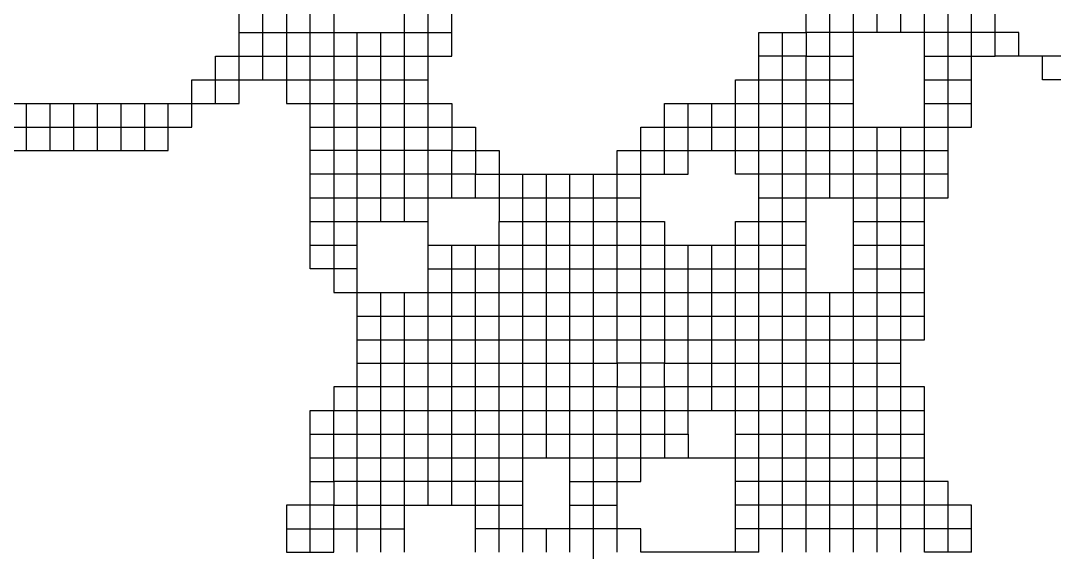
# Model space of a CAD drawing. Header units: millimetres. Extents: x 0 to 420, y 0 to 297.
# Drawn here: x 356.994 to 360.783, y 73.61 to 75.559 of the extents above; entities that cross this region are included whole.
import ezdxf
from ezdxf.enums import TextEntityAlignment as Align

# ---------------------------------------------------------------- set-up
doc = ezdxf.new("R2010")
doc.units = ezdxf.units.MM
doc.layers.add('TEXT', color=255, linetype='Continuous')
doc.styles.add('ECL', font='SIMFANG_2312.TTF', dxfattribs={"width": 0.7, "height": 3})

# ---------------------------------------------------------------- blocks, each defined once
blk = doc.blocks.new('*U68')
at = {"color": 251, "linetype": 'Continuous'}
for points in [[(-24.915, 3.2365), (-24.7665, 3.2365), (-24.7665, 3.385), (-24.7665, 3.5335), (-24.7665, 3.682), (-24.7665, 3.8305)], [(-24.4695, 3.8305), (-24.4695, 3.682), (-24.4695, 3.5335), (-24.4695, 3.385), (-24.4695, 3.2365), (-24.321, 3.2365), (-24.1725, 3.2365), (-24.024, 3.2365), (-23.8755, 3.2365), (-23.727, 3.2365), (-23.5785, 3.2365), (-23.43, 3.2365), (-23.43, 3.088), (-23.2815, 3.088), (-23.2815, 2.9395), (-23.133, 2.9395), (-23.133, 2.791), (-22.3905, 2.791), (-22.3905, 2.9395), (-22.242, 2.9395), (-22.242, 3.088), (-22.0935, 3.088), (-22.0935, 3.2365), (-21.648, 3.2365), (-21.648, 3.385), (-21.4995, 3.385), (-21.4995, 3.5335), (-21.4995, 3.682), (-21.2025, 3.682), (-21.2025, 3.8305)], [(-23.5785, 0.712), (-23.5785, 0.8605), (-23.5785, 1.009), (-23.5785, 1.1575), (-23.5785, 1.306), (-23.5785, 1.4545), (-23.5785, 1.603), (-23.5785, 1.7515), (-23.5785, 1.9), (-23.5785, 2.0485), (-23.5785, 2.197), (-23.5785, 2.3455), (-23.5785, 2.494), (-23.5785, 2.6425), (-23.5785, 2.791), (-23.5785, 2.9395), (-23.5785, 3.088), (-23.5785, 3.2365), (-23.5785, 3.385), (-23.5785, 3.5335), (-23.5785, 3.682), (-23.5785, 3.8305)], [(-24.024, 1.7515), (-23.8755, 1.7515), (-23.727, 1.7515), (-23.5785, 1.7515), (-23.43, 1.7515), (-23.2815, 1.7515), (-23.133, 1.7515), (-22.9845, 1.7515), (-22.836, 1.7515), (-22.6875, 1.7515), (-22.539, 1.7515), (-22.3905, 1.7515), (-22.3905, 1.9), (-22.242, 1.9), (-22.0935, 1.9), (-22.0935, 1.7515), (-21.945, 1.7515), (-21.7965, 1.7515), (-21.648, 1.7515), (-21.4995, 1.7515), (-21.351, 1.7515), (-21.2025, 1.7515), (-21.054, 1.7515), (-20.9055, 1.7515), (-20.757, 1.7515), (-20.6085, 1.7515), (-20.46, 1.7515), (-20.46, 1.9), (-20.46, 2.0485), (-20.46, 2.197), (-20.46, 2.3455), (-20.46, 2.494), (-20.46, 2.6425), (-20.46, 2.791), (-20.46, 2.9395), (-20.46, 3.088), (-20.46, 3.2365), (-20.46, 3.385), (-20.46, 3.5335), (-20.46, 3.682), (-20.46, 3.8305)], [(-24.1725, 3.8305), (-24.1725, 3.682), (-24.1725, 3.5335), (-24.1725, 3.385), (-24.1725, 3.2365), (-24.1725, 3.088), (-24.1725, 2.9395), (-24.1725, 2.791), (-24.1725, 2.6425), (-24.1725, 2.494), (-24.1725, 2.3455), (-24.1725, 2.197), (-24.1725, 2.0485), (-24.024, 2.0485), (-23.5785, 2.0485), (-23.43, 2.0485), (-23.2815, 2.0485), (-23.133, 2.0485), (-22.9845, 2.0485), (-22.836, 2.0485), (-22.6875, 2.0485), (-22.539, 2.0485), (-22.3905, 2.0485), (-22.3905, 2.197), (-22.242, 2.197), (-22.0935, 2.197), (-22.0935, 2.0485), (-21.945, 2.0485), (-21.7965, 2.0485), (-21.648, 2.0485), (-21.648, 2.197), (-21.4995, 2.197), (-21.351, 2.197), (-21.2025, 2.197)], [(-23.5785, 2.197), (-23.43, 2.197), (-23.2815, 2.197), (-23.133, 2.197), (-22.9845, 2.197), (-22.836, 2.197), (-22.6875, 2.197), (-22.539, 2.197), (-22.3905, 2.197), (-22.3905, 2.3455), (-22.242, 2.3455), (-22.0935, 2.3455), (-22.0935, 2.197), (-21.945, 2.197), (-21.7965, 2.197), (-21.648, 2.197), (-21.648, 2.3455), (-21.4995, 2.3455), (-21.351, 2.3455), (-21.2025, 2.3455)], [(-21.945, 1.1575), (-21.945, 1.306), (-21.945, 1.4545), (-21.945, 1.603), (-21.945, 1.7515), (-21.945, 1.9), (-21.945, 2.0485), (-21.945, 2.197), (-21.945, 2.3455)], [(-21.4995, 2.0485), (-21.351, 2.0485), (-21.2025, 2.0485), (-20.9055, 2.0485), (-20.757, 2.0485), (-20.6085, 2.0485), (-20.46, 2.0485)], [(-24.321, 1.1575), (-24.1725, 1.1575), (-24.1725, 1.306), (-24.024, 1.306), (-23.8755, 1.306), (-23.727, 1.306), (-23.5785, 1.306), (-23.43, 1.306), (-23.2815, 1.306), (-23.133, 1.306), (-22.9845, 1.306), (-22.836, 1.306), (-22.6875, 1.306), (-22.539, 1.306), (-22.3905, 1.306), (-22.3905, 1.4545), (-22.242, 1.4545), (-22.0935, 1.4545), (-22.0935, 1.306), (-21.945, 1.306), (-21.7965, 1.306), (-21.648, 1.306), (-21.4995, 1.306), (-21.351, 1.306), (-21.2025, 1.306), (-21.054, 1.306), (-20.9055, 1.306), (-20.757, 1.306), (-20.6085, 1.306), (-20.46, 1.306)], [(-20.163, 0.415), (-20.3115, 0.415), (-20.46, 0.415), (-20.46, 0.5635), (-20.6085, 0.5635), (-20.757, 0.5635), (-20.9055, 0.5635), (-21.054, 0.5635), (-21.2025, 0.5635), (-21.351, 0.5635), (-21.4995, 0.5635), (-21.648, 0.5635)]]:
    blk.add_lwpolyline(points, dxfattribs=at)
at = {"color": 157, "linetype": 'Continuous'}
for points in [[(-24.618, 3.385), (-24.618, 3.5335), (-24.618, 3.682), (-24.618, 3.8305)], [(-24.7665, 3.682), (-24.618, 3.682), (-24.4695, 3.682), (-24.321, 3.682), (-24.1725, 3.682)], [(-24.024, 1.9), (-23.8755, 1.9), (-23.727, 1.9), (-23.5785, 1.9), (-23.43, 1.9), (-23.2815, 1.9), (-23.133, 1.9), (-22.9845, 1.9), (-22.836, 1.9), (-22.6875, 1.9), (-22.539, 1.9), (-22.3905, 1.9), (-22.3905, 2.0485), (-22.242, 2.0485), (-22.0935, 2.0485), (-22.0935, 1.9), (-21.945, 1.9), (-21.7965, 1.9), (-21.648, 1.9), (-21.4995, 1.9), (-21.351, 1.9), (-21.2025, 1.9), (-21.054, 1.9), (-20.9055, 1.9), (-20.757, 1.9), (-20.6085, 1.9), (-20.46, 1.9)]]:
    blk.add_lwpolyline(points, dxfattribs=at)
at = {"color": 47, "linetype": 'Continuous'}
for points in [[(-20.9055, 0.415), (-20.9055, 0.5635), (-20.9055, 0.712), (-20.9055, 0.8605), (-20.9055, 1.009), (-20.9055, 1.1575), (-20.9055, 1.306), (-20.9055, 1.4545), (-20.9055, 1.603), (-20.9055, 1.7515), (-20.9055, 1.9), (-20.9055, 2.0485), (-20.9055, 2.197), (-20.9055, 2.3455), (-20.9055, 2.494), (-20.9055, 2.6425), (-20.9055, 2.791), (-20.9055, 2.9395), (-20.9055, 3.088), (-20.9055, 3.2365), (-20.9055, 3.385), (-20.9055, 3.5335), (-20.9055, 3.682), (-20.9055, 3.8305)], [(-22.9845, 0.8605), (-23.133, 0.8605), (-23.2815, 0.8605), (-23.43, 0.8605), (-23.5785, 0.8605), (-23.727, 0.8605), (-23.8755, 0.8605), (-24.024, 0.8605), (-24.1725, 0.8605), (-24.1725, 0.712), (-24.321, 0.712), (-24.4695, 0.712), (-24.4695, 0.5635), (-24.4695, 0.415)]]:
    blk.add_lwpolyline(points, dxfattribs=at)
at = {"color": 155, "linetype": 'Continuous'}
for points in [[(-19.866, 3.5335), (-20.0145, 3.5335), (-20.0145, 3.682), (-20.0145, 3.8305)], [(-21.054, 2.6425), (-20.9055, 2.6425), (-20.757, 2.6425), (-20.6085, 2.6425), (-20.46, 2.6425), (-20.3115, 2.6425), (-20.3115, 2.791), (-20.3115, 2.9395), (-20.3115, 3.088), (-20.3115, 3.2365), (-20.3115, 3.385), (-20.3115, 3.5335), (-20.3115, 3.682), (-20.3115, 3.8305)], [(-26.2515, 3.2365), (-25.0635, 3.2365), (-24.915, 3.2365), (-24.915, 3.385), (-24.7665, 3.385), (-24.618, 3.385), (-24.4695, 3.385), (-24.321, 3.385), (-24.1725, 3.385), (-24.024, 3.385), (-23.8755, 3.385), (-23.727, 3.385), (-23.5785, 3.385)], [(-20.757, 3.682), (-20.757, 3.8305), (-20.757, 3.979), (-20.757, 4.1275), (-20.757, 4.276), (-20.757, 4.4245), (-20.757, 4.573), (-20.757, 4.7215), (-20.757, 4.87)], [(-24.321, 2.6425), (-24.1725, 2.6425), (-24.024, 2.6425), (-23.8755, 2.6425), (-23.727, 2.6425), (-23.5785, 2.6425), (-23.43, 2.6425), (-23.2815, 2.6425), (-23.133, 2.6425), (-23.133, 2.494), (-22.9845, 2.494), (-22.836, 2.494), (-22.6875, 2.494), (-22.539, 2.494), (-22.3905, 2.494), (-22.3905, 2.6425), (-22.242, 2.6425), (-22.242, 2.791), (-22.0935, 2.791), (-21.945, 2.791), (-21.945, 2.9395), (-21.7965, 2.9395), (-21.648, 2.9395), (-21.648, 3.088), (-21.4995, 3.088), (-21.4995, 3.2365), (-21.351, 3.2365), (-21.2025, 3.2365), (-21.2025, 3.385), (-21.054, 3.385), (-20.9055, 3.385)], [(-25.3605, 2.9395), (-25.3605, 3.088), (-25.3605, 3.2365)], [(-21.7965, 2.9395), (-21.7965, 3.088), (-21.7965, 3.2365)], [(-20.3115, 2.791), (-20.46, 2.791), (-20.6085, 2.791), (-20.757, 2.791), (-20.9055, 2.791), (-21.054, 2.791), (-21.2025, 2.791), (-21.2025, 2.9395), (-21.054, 2.9395), (-20.9055, 2.9395), (-20.757, 2.9395), (-20.6085, 2.9395), (-20.46, 2.9395), (-20.3115, 2.9395)]]:
    blk.add_lwpolyline(points, dxfattribs=at)
at = {"color": 252, "linetype": 'Continuous'}
for points in [[(-21.4995, 2.6425), (-21.351, 2.6425), (-21.2025, 2.6425), (-21.2025, 2.791), (-21.351, 2.791), (-21.4995, 2.791), (-21.648, 2.791), (-21.648, 2.9395), (-21.4995, 2.9395), (-21.351, 2.9395), (-21.2025, 2.9395), (-21.2025, 3.088), (-21.054, 3.088), (-20.9055, 3.088), (-20.46, 3.088), (-20.3115, 3.088), (-20.163, 3.088), (-20.163, 3.2365), (-20.163, 3.385), (-20.163, 3.5335), (-20.163, 3.682), (-20.163, 3.8305)], [(-23.727, 2.494), (-23.727, 2.6425), (-23.727, 2.791), (-23.727, 2.9395), (-23.727, 3.088), (-23.727, 3.2365), (-23.727, 3.385), (-23.727, 3.5335), (-23.5785, 3.5335), (-23.43, 3.5335), (-23.43, 3.682), (-23.43, 3.8305), (-23.43, 3.979), (-23.43, 4.1275), (-23.43, 4.276), (-23.43, 4.4245), (-23.43, 4.573), (-23.43, 4.7215), (-23.43, 4.87), (-23.43, 5.0185)], [(-21.2025, 1.7515), (-21.2025, 1.9), (-21.2025, 2.0485), (-21.2025, 2.197), (-21.2025, 2.3455), (-21.2025, 2.494), (-21.2025, 2.6425), (-21.054, 2.6425), (-21.054, 2.791), (-21.054, 2.9395), (-21.054, 3.088), (-21.054, 3.2365), (-21.054, 3.385), (-21.054, 3.5335), (-21.054, 3.682), (-21.054, 3.8305)], [(-23.8755, 2.494), (-23.8755, 2.6425), (-23.8755, 2.791), (-23.8755, 2.9395), (-23.8755, 3.088), (-23.8755, 3.2365), (-23.8755, 3.385), (-23.8755, 3.5335), (-23.8755, 3.682)], [(-22.836, 1.009), (-22.836, 1.1575), (-22.836, 1.306), (-22.836, 1.4545), (-22.836, 1.603), (-22.836, 1.7515), (-22.836, 1.9), (-22.836, 2.0485), (-22.836, 2.197), (-22.836, 2.3455), (-22.836, 2.494), (-22.836, 2.6425), (-22.836, 2.791)], [(-22.539, -0.476), (-22.539, -0.3275), (-22.539, -0.179), (-22.539, -0.0305), (-22.539, 0.118), (-22.539, 0.2665), (-22.539, 0.415), (-22.539, 0.5635), (-22.539, 0.712), (-22.539, 0.8605), (-22.539, 1.009), (-22.539, 1.1575), (-22.539, 1.306), (-22.539, 1.4545), (-22.539, 1.603), (-22.539, 1.7515), (-22.539, 1.9), (-22.539, 2.0485), (-22.539, 2.197), (-22.539, 2.3455), (-22.539, 2.494), (-22.539, 2.6425), (-22.539, 2.791)], [(-23.5785, 2.3455), (-23.133, 2.3455), (-22.9845, 2.3455), (-22.836, 2.3455), (-22.6875, 2.3455), (-22.539, 2.3455), (-22.3905, 2.3455), (-22.3905, 2.494), (-22.242, 2.494), (-22.0935, 2.494), (-22.0935, 2.3455), (-21.648, 2.3455), (-21.648, 2.494), (-21.4995, 2.494), (-21.351, 2.494), (-21.2025, 2.494)], [(-23.43, 2.0485), (-23.43, 2.197), (-23.43, 2.3455)], [(-24.321, 1.009), (-24.1725, 1.009), (-24.1725, 1.1575), (-24.024, 1.1575), (-23.8755, 1.1575), (-23.727, 1.1575), (-23.5785, 1.1575), (-23.43, 1.1575), (-23.2815, 1.1575), (-23.133, 1.1575), (-22.9845, 1.1575), (-22.836, 1.1575), (-22.6875, 1.1575), (-22.539, 1.1575), (-22.3905, 1.1575), (-22.3905, 1.306), (-22.242, 1.306), (-22.0935, 1.306), (-22.0935, 1.1575), (-21.945, 1.1575), (-21.945, 1.009)], [(-24.321, 0.8605), (-24.1725, 0.8605), (-24.1725, 1.009), (-24.024, 1.009), (-23.8755, 1.009), (-23.727, 1.009), (-23.5785, 1.009), (-23.43, 1.009), (-23.2815, 1.009), (-23.133, 1.009), (-22.9845, 1.009), (-22.836, 1.009), (-22.6875, 1.009), (-22.539, 1.009), (-22.3905, 1.009), (-22.3905, 1.1575), (-22.242, 1.1575), (-22.0935, 1.1575), (-22.0935, 1.009), (-21.945, 1.009), (-21.648, 1.009), (-21.4995, 1.009), (-21.351, 1.009), (-21.2025, 1.009), (-21.054, 1.009), (-20.9055, 1.009), (-20.757, 1.009), (-20.6085, 1.009), (-20.46, 1.009)], [(-24.4695, 0.415), (-24.321, 0.415), (-24.1725, 0.415), (-24.1725, 0.5635), (-24.024, 0.5635), (-23.8755, 0.5635), (-23.727, 0.5635)]]:
    blk.add_lwpolyline(points, dxfattribs=at)
at = {"color": 145, "linetype": 'Continuous'}
for points in [[(-26.2515, 2.9395), (-26.103, 2.9395), (-25.9545, 2.9395), (-25.806, 2.9395), (-25.6575, 2.9395), (-25.509, 2.9395), (-25.3605, 2.9395), (-25.212, 2.9395), (-25.212, 3.088), (-25.0635, 3.088), (-25.0635, 3.2365), (-25.0635, 3.385), (-24.915, 3.385), (-24.915, 3.5335), (-24.7665, 3.5335), (-24.618, 3.5335), (-24.4695, 3.5335), (-24.321, 3.5335), (-24.1725, 3.5335), (-24.024, 3.5335), (-23.8755, 3.5335), (-23.727, 3.5335), (-23.727, 3.682), (-23.5785, 3.682), (-23.43, 3.682)], [(-20.6085, 3.682), (-20.6085, 3.8305), (-20.6085, 3.979), (-20.6085, 4.1275), (-20.6085, 4.276), (-20.6085, 4.4245), (-20.6085, 4.573), (-20.6085, 4.7215), (-20.6085, 4.87)], [(-26.103, 2.9395), (-26.103, 3.088), (-26.103, 3.2365)], [(-25.509, 2.9395), (-25.509, 3.088), (-25.509, 3.2365)], [(-20.46, 3.2365), (-20.3115, 3.2365), (-20.163, 3.2365)], [(-24.321, 2.3455), (-24.1725, 2.3455), (-24.024, 2.3455)], [(-24.4695, 0.5635), (-24.321, 0.5635), (-24.1725, 0.5635), (-24.1725, 0.712), (-24.024, 0.712), (-23.8755, 0.712), (-23.727, 0.712), (-23.5785, 0.712), (-23.43, 0.712), (-23.2815, 0.712), (-23.133, 0.712), (-22.9845, 0.712)], [(-21.4995, 0.415), (-21.648, 0.415), (-22.242, 0.415), (-22.242, 0.5635), (-22.3905, 0.5635), (-22.539, 0.5635), (-22.6875, 0.5635), (-22.9845, 0.5635), (-23.133, 0.5635), (-23.2815, 0.5635)]]:
    blk.add_lwpolyline(points, dxfattribs=at)
at = {"color": 137, "linetype": 'Continuous'}
for points in [[(-26.5485, 5.0185), (-26.5485, 4.87), (-26.5485, 4.7215), (-26.5485, 4.573), (-26.5485, 4.4245), (-26.5485, 4.276), (-26.5485, 4.1275), (-26.5485, 3.979), (-26.5485, 3.8305), (-26.5485, 3.682), (-26.5485, 3.5335), (-26.5485, 3.385), (-26.5485, 3.2365), (-26.4, 3.2365), (-26.2515, 3.2365), (-26.2515, 3.088), (-26.103, 3.088), (-25.9545, 3.088), (-25.806, 3.088), (-25.6575, 3.088), (-25.509, 3.088), (-25.3605, 3.088), (-25.212, 3.088), (-25.212, 3.2365)], [(-24.321, 3.088), (-24.1725, 3.088), (-24.024, 3.088), (-23.8755, 3.088), (-23.727, 3.088), (-23.5785, 3.088), (-23.43, 3.088), (-23.43, 2.9395), (-23.2815, 2.9395), (-23.2815, 2.791), (-23.133, 2.791), (-23.133, 2.6425), (-22.9845, 2.6425), (-22.836, 2.6425), (-22.6875, 2.6425), (-22.539, 2.6425), (-22.3905, 2.6425), (-22.3905, 2.791), (-22.242, 2.791), (-22.242, 2.9395), (-22.0935, 2.9395), (-22.0935, 3.088), (-21.945, 3.088), (-21.7965, 3.088), (-21.648, 3.088), (-21.648, 3.2365), (-21.4995, 3.2365), (-21.4995, 3.385), (-21.351, 3.385), (-21.2025, 3.385), (-21.2025, 3.5335), (-21.054, 3.5335), (-20.9055, 3.5335)], [(-20.9055, 2.3455), (-20.757, 2.3455), (-20.6085, 2.3455), (-20.46, 2.3455)]]:
    blk.add_lwpolyline(points, dxfattribs=at)
at = {"color": 147, "linetype": 'Continuous'}
for points in [[(-24.321, 2.494), (-24.321, 2.6425), (-24.321, 2.791), (-24.321, 2.9395), (-24.321, 3.088), (-24.321, 3.2365), (-24.321, 3.385), (-24.321, 3.5335), (-24.321, 3.682), (-24.321, 3.8305), (-24.321, 3.979), (-24.321, 4.1275), (-24.4695, 4.1275), (-24.618, 4.1275), (-24.7665, 4.1275), (-24.915, 4.1275), (-24.915, 4.276), (-24.7665, 4.276), (-24.618, 4.276), (-24.4695, 4.276), (-24.321, 4.276), (-24.321, 4.4245), (-24.1725, 4.4245)], [(-23.2815, 2.6425), (-23.2815, 2.791), (-23.43, 2.791), (-23.43, 2.9395), (-23.5785, 2.9395), (-23.727, 2.9395), (-23.8755, 2.9395), (-24.024, 2.9395), (-24.1725, 2.9395), (-24.321, 2.9395)], [(-20.9055, 2.494), (-20.757, 2.494), (-20.6085, 2.494), (-20.46, 2.494)], [(-21.7965, 1.306), (-21.7965, 1.4545), (-21.7965, 1.603), (-21.7965, 1.7515), (-21.7965, 1.9), (-21.7965, 2.0485), (-21.7965, 2.197), (-21.7965, 2.3455)], [(-23.727, 0.712), (-23.727, 0.8605), (-23.727, 1.009), (-23.727, 1.1575), (-23.727, 1.306), (-23.727, 1.4545), (-23.727, 1.603), (-23.727, 1.7515), (-23.727, 1.9), (-23.727, 2.0485)], [(-23.43, 0.712), (-23.43, 0.8605), (-23.43, 1.009), (-23.43, 1.1575), (-23.43, 1.306), (-23.43, 1.4545), (-23.43, 1.603), (-23.43, 1.7515), (-23.43, 1.9), (-23.43, 2.0485)], [(-21.648, 1.1575), (-21.4995, 1.1575), (-21.351, 1.1575), (-21.2025, 1.1575), (-21.054, 1.1575), (-20.9055, 1.1575), (-20.757, 1.1575), (-20.6085, 1.1575), (-20.46, 1.1575)], [(-20.163, 0.5635), (-20.3115, 0.5635), (-20.46, 0.5635), (-20.46, 0.712), (-20.6085, 0.712), (-20.757, 0.712), (-20.9055, 0.712), (-21.054, 0.712), (-21.2025, 0.712), (-21.351, 0.712), (-21.4995, 0.712), (-21.648, 0.712)]]:
    blk.add_lwpolyline(points, dxfattribs=at)
at = {"color": 253, "linetype": 'Continuous'}
for points in [[(-24.1725, 3.682), (-23.727, 3.682), (-23.727, 3.8305), (-23.5785, 3.8305), (-23.43, 3.8305)], [(-22.6875, 0.712), (-22.539, 0.712), (-22.3905, 0.712)]]:
    blk.add_lwpolyline(points, dxfattribs=at)
at = {"color": 77, "linetype": 'Continuous'}
for points in [[(-24.024, 0.415), (-24.024, 0.5635), (-24.024, 0.712), (-24.024, 0.8605), (-24.024, 1.009), (-24.024, 1.1575), (-24.024, 1.306), (-24.024, 1.4545), (-24.024, 1.603), (-24.024, 1.7515), (-24.024, 1.9), (-24.024, 2.0485), (-24.024, 2.197), (-24.024, 2.3455), (-24.024, 2.494), (-24.024, 2.6425), (-24.024, 2.791), (-24.024, 2.9395), (-24.024, 3.088), (-24.024, 3.2365), (-24.024, 3.385), (-24.024, 3.5335), (-24.024, 3.682)], [(-22.3905, 0.415), (-22.3905, 0.5635), (-22.3905, 0.712), (-22.3905, 0.8605), (-22.242, 0.8605), (-22.242, 1.009), (-22.242, 1.1575), (-22.242, 1.306), (-22.242, 1.4545), (-22.242, 1.603), (-22.242, 1.7515), (-22.242, 1.9), (-22.242, 2.0485), (-22.242, 2.197), (-22.242, 2.3455), (-22.242, 2.494), (-22.242, 2.6425)], [(-23.8755, 0.415), (-23.8755, 0.5635), (-23.8755, 0.712), (-23.8755, 0.8605), (-23.8755, 1.009), (-23.8755, 1.1575), (-23.8755, 1.306), (-23.8755, 1.4545), (-23.8755, 1.603), (-23.8755, 1.7515), (-23.8755, 1.9), (-23.8755, 2.0485)]]:
    blk.add_lwpolyline(points, dxfattribs=at)
at = {"color": 153, "linetype": 'Continuous'}
for points in [[(-18.8265, 3.088), (-18.975, 3.088), (-18.975, 3.2365), (-18.975, 3.385), (-19.1235, 3.385), (-19.1235, 3.5335), (-19.866, 3.5335), (-19.866, 3.682), (-20.0145, 3.682), (-20.163, 3.682), (-20.3115, 3.682), (-20.46, 3.682), (-20.6085, 3.682), (-20.757, 3.682), (-20.9055, 3.682), (-21.054, 3.682), (-21.2025, 3.682), (-21.2025, 3.5335), (-21.351, 3.5335), (-21.4995, 3.5335)], [(-25.9545, 2.9395), (-25.9545, 3.088), (-25.9545, 3.2365)], [(-25.806, 2.9395), (-25.806, 3.088), (-25.806, 3.2365)], [(-25.6575, 2.9395), (-25.6575, 3.088), (-25.6575, 3.2365)]]:
    blk.add_lwpolyline(points, dxfattribs=at)
at = {"color": 87, "linetype": 'Continuous'}
for points in [[(-21.351, 0.415), (-21.351, 0.5635), (-21.351, 0.712), (-21.351, 0.8605), (-21.351, 1.009), (-21.351, 1.1575), (-21.351, 1.306), (-21.351, 1.4545), (-21.351, 1.603), (-21.351, 1.7515), (-21.351, 1.9), (-21.351, 2.0485), (-21.351, 2.197), (-21.351, 2.3455), (-21.351, 2.494), (-21.351, 2.6425), (-21.351, 2.791), (-21.351, 2.9395), (-21.351, 3.088), (-21.351, 3.2365), (-21.351, 3.385), (-21.351, 3.5335), (-21.351, 3.682)], [(-21.648, 0.415), (-21.648, 0.5635), (-21.648, 0.712), (-21.648, 0.8605), (-21.648, 1.009), (-21.648, 1.1575), (-21.648, 1.306), (-21.648, 1.4545), (-21.648, 1.603), (-21.648, 1.7515), (-21.648, 1.9), (-21.648, 2.0485), (-21.4995, 2.0485), (-21.4995, 2.197), (-21.4995, 2.3455), (-21.4995, 2.494), (-21.4995, 2.6425), (-21.4995, 2.791), (-21.4995, 2.9395), (-21.4995, 3.088), (-21.351, 3.088), (-21.2025, 3.088), (-21.2025, 3.2365), (-21.054, 3.2365), (-20.9055, 3.2365)]]:
    blk.add_lwpolyline(points, dxfattribs=at)
at = {"color": 165, "linetype": 'Continuous'}
for points in [[(-20.46, 3.5335), (-20.3115, 3.5335), (-20.163, 3.5335), (-20.0145, 3.5335)], [(-20.46, 3.385), (-20.3115, 3.385), (-20.163, 3.385)], [(-22.0935, 2.791), (-22.0935, 2.9395), (-21.945, 2.9395), (-21.945, 3.088), (-21.945, 3.2365)], [(-23.43, 2.6425), (-23.43, 2.791), (-23.5785, 2.791), (-23.727, 2.791), (-23.8755, 2.791), (-24.024, 2.791), (-24.1725, 2.791), (-24.321, 2.791)], [(-20.9055, 2.197), (-20.757, 2.197), (-20.6085, 2.197), (-20.46, 2.197)]]:
    blk.add_lwpolyline(points, dxfattribs=at)
at = {"color": 254, "linetype": 'Continuous'}
blk.add_lwpolyline([(-17.9355, 2.791), (-18.084, 2.791), (-18.2325, 2.791), (-18.381, 2.791), (-18.381, 2.9395), (-18.8265, 3.088), (-18.8265, 3.2365), (-18.975, 3.2365), (-19.1235, 3.2365), (-19.1235, 3.385), (-19.272, 3.385), (-19.4205, 3.385), (-19.569, 3.385), (-19.7175, 3.385), (-19.7175, 3.5335)], dxfattribs=at)
at = {"color": 97, "linetype": 'Continuous'}
for points in [[(-20.757, 0.415), (-20.757, 0.5635), (-20.757, 0.712), (-20.757, 0.8605), (-20.757, 1.009), (-20.757, 1.1575), (-20.757, 1.306), (-20.757, 1.4545), (-20.757, 1.603), (-20.757, 1.7515), (-20.757, 1.9), (-20.757, 2.0485), (-20.757, 2.197), (-20.757, 2.3455), (-20.757, 2.494), (-20.757, 2.6425), (-20.757, 2.791), (-20.757, 2.9395), (-20.757, 3.088)], [(-20.6085, 0.415), (-20.6085, 0.5635), (-20.6085, 0.712), (-20.6085, 0.8605), (-20.6085, 1.009), (-20.6085, 1.1575), (-20.6085, 1.306), (-20.6085, 1.4545), (-20.6085, 1.603), (-20.6085, 1.7515), (-20.6085, 1.9), (-20.6085, 2.0485), (-20.6085, 2.197), (-20.6085, 2.3455), (-20.6085, 2.494), (-20.6085, 2.6425), (-20.6085, 2.791), (-20.6085, 2.9395), (-20.6085, 3.088)], [(-22.9845, 0.415), (-22.9845, 0.5635), (-22.9845, 0.712), (-22.9845, 0.8605), (-22.9845, 1.009), (-22.9845, 1.1575), (-22.9845, 1.306), (-22.9845, 1.4545), (-22.9845, 1.603), (-22.9845, 1.7515), (-22.9845, 1.9), (-22.9845, 2.0485), (-22.9845, 2.197), (-22.9845, 2.3455), (-22.9845, 2.494), (-22.9845, 2.6425), (-22.9845, 2.791)], [(-23.2815, 0.415), (-23.2815, 0.5635), (-23.2815, 0.712), (-23.2815, 0.8605), (-23.2815, 1.009), (-23.2815, 1.1575), (-23.2815, 1.306), (-23.2815, 1.4545), (-23.2815, 1.603), (-23.2815, 1.7515), (-23.2815, 1.9), (-23.2815, 2.0485), (-23.2815, 2.197), (-23.2815, 2.3455)], [(-21.4995, 0.415), (-21.4995, 0.5635), (-21.4995, 0.712), (-21.4995, 0.8605), (-21.4995, 1.009), (-21.4995, 1.1575), (-21.4995, 1.306), (-21.4995, 1.4545), (-21.4995, 1.603), (-21.4995, 1.7515), (-21.4995, 1.9), (-21.4995, 2.0485)], [(-21.054, 0.415), (-21.054, 0.5635), (-21.054, 0.712), (-21.054, 0.8605), (-21.054, 1.009), (-21.054, 1.1575), (-21.054, 1.306), (-21.054, 1.4545), (-21.054, 1.603), (-21.054, 1.7515), (-21.054, 1.9), (-21.054, 2.0485)], [(-21.2025, 0.415), (-21.2025, 0.5635), (-21.2025, 0.712), (-21.2025, 0.8605), (-21.2025, 1.009), (-21.2025, 1.1575), (-21.2025, 1.306), (-21.2025, 1.4545), (-21.2025, 1.603), (-21.2025, 1.7515)], [(-20.3115, 0.415), (-20.3115, 0.5635), (-20.3115, 0.712), (-20.3115, 0.8605), (-20.46, 0.8605), (-20.46, 1.009), (-20.46, 1.1575), (-20.46, 1.306), (-20.46, 1.4545), (-20.6085, 1.4545), (-20.757, 1.4545), (-20.9055, 1.4545), (-21.054, 1.4545), (-21.2025, 1.4545), (-21.351, 1.4545), (-21.4995, 1.4545), (-21.648, 1.4545), (-21.7965, 1.4545), (-21.945, 1.4545), (-22.0935, 1.4545), (-22.0935, 1.603), (-22.242, 1.603), (-22.3905, 1.603), (-22.3905, 1.4545), (-22.539, 1.4545), (-22.6875, 1.4545), (-22.836, 1.4545), (-22.9845, 1.4545), (-23.133, 1.4545), (-23.2815, 1.4545), (-23.43, 1.4545), (-23.5785, 1.4545), (-23.727, 1.4545), (-23.8755, 1.4545), (-24.024, 1.4545), (-24.1725, 1.4545), (-24.1725, 1.306)], [(-24.321, 0.415), (-24.321, 0.5635), (-24.321, 0.712), (-24.321, 0.8605), (-24.321, 1.009), (-24.321, 1.1575), (-24.321, 1.306), (-24.1725, 1.306)]]:
    blk.add_lwpolyline(points, dxfattribs=at)
at = {"color": 57, "linetype": 'Continuous'}
blk.add_lwpolyline([(-22.6875, 0.415), (-22.6875, 0.5635), (-22.6875, 0.712), (-22.6875, 0.8605), (-22.6875, 1.009), (-22.6875, 1.1575), (-22.6875, 1.306), (-22.6875, 1.4545), (-22.6875, 1.603), (-22.6875, 1.7515), (-22.6875, 1.9), (-22.6875, 2.0485), (-22.6875, 2.197), (-22.6875, 2.3455), (-22.6875, 2.494), (-22.6875, 2.6425), (-22.6875, 2.791)], dxfattribs=at)
at = {"color": 8, "linetype": 'Continuous'}
for points in [[(-24.024, 2.197), (-24.1725, 2.197), (-24.321, 2.197), (-24.321, 2.3455), (-24.321, 2.494), (-24.1725, 2.494), (-24.024, 2.494), (-23.8755, 2.494), (-23.727, 2.494), (-23.5785, 2.494)], [(-22.6875, 0.8605), (-22.539, 0.8605), (-22.3905, 0.8605), (-22.3905, 1.009), (-22.242, 1.009), (-22.0935, 1.009)]]:
    blk.add_lwpolyline(points, dxfattribs=at)
at = {"color": 86, "linetype": 'Continuous'}
blk.add_lwpolyline([(-23.133, 0.415), (-23.133, 0.5635), (-23.133, 0.712), (-23.133, 0.8605), (-23.133, 1.009), (-23.133, 1.1575), (-23.133, 1.306), (-23.133, 1.4545), (-23.133, 1.603), (-23.133, 1.7515), (-23.133, 1.9), (-23.133, 2.0485), (-23.133, 2.197), (-23.133, 2.3455), (-23.133, 2.494)], dxfattribs=at)
at = {"color": 250, "linetype": 'Continuous'}
blk.add_lwpolyline([(-24.024, 1.603), (-23.8755, 1.603), (-23.727, 1.603), (-23.5785, 1.603), (-23.43, 1.603), (-23.2815, 1.603), (-23.133, 1.603), (-22.9845, 1.603), (-22.836, 1.603), (-22.6875, 1.603), (-22.539, 1.603), (-22.3905, 1.603), (-22.3905, 1.7515), (-22.242, 1.7515), (-22.0935, 1.7515), (-22.0935, 1.603), (-21.945, 1.603), (-21.7965, 1.603), (-21.648, 1.603), (-21.4995, 1.603), (-21.351, 1.603), (-21.2025, 1.603), (-21.054, 1.603), (-20.9055, 1.603), (-20.757, 1.603), (-20.6085, 1.603)], dxfattribs=at)
at = {"color": 67, "linetype": 'Continuous'}
blk.add_lwpolyline([(-20.163, 0.415), (-20.163, 0.5635), (-20.163, 0.712), (-20.3115, 0.712), (-20.46, 0.712), (-20.46, 0.8605), (-20.6085, 0.8605), (-20.757, 0.8605), (-20.9055, 0.8605), (-21.054, 0.8605), (-21.2025, 0.8605), (-21.351, 0.8605), (-21.4995, 0.8605), (-21.648, 0.8605)], dxfattribs=at)
at = {"color": 84, "linetype": 'Continuous'}
for points in [[(-23.727, 0.415), (-23.727, 0.5635), (-23.727, 0.712)], [(-22.836, 0.415), (-22.836, 0.5635)]]:
    blk.add_lwpolyline(points, dxfattribs=at)
blk = doc.blocks.new('XXDAFRAM-CH-HENG-A3')
at = {"layer": 'TEXT', "xscale": 0.5833334012754957, "yscale": 0.5833334012751774, "zscale": 0.5833334012750713}
blk.add_blockref('*U68', (372.2418, 73.3674), dxfattribs=at)
at = {"linetype": 'Continuous', "style": 'ECL', "width": 0.7}
for tag, height, p in [('DESIGNSTATUS', 2.8, (407.0134, 52.2864)), ('ENDESIGNSTATUS', 2.8, (407.0134, 47.3753)), ('O', 2.8, (382.625, 42.4219)), ('G', 2.8, (408.525, 42.4219)), ('V', 2.8, (378.3083, 42.4219)), ('N', 2.8, (386.9417, 42.4219)), ('L', 2.8, (391.2583, 42.4219)), ('D', 2.8, (399.8917, 42.4219)), ('W', 2.8, (404.2083, 42.4219)), ('VEREN40', 2.8, (412.8417, 42.4219)), ('DWGNAME1', 3, (372.0218, 30.8899)), ('DWGENAME1', 3, (371.8333, 27.2261)), ('DWGNAME', 3, (371.8333, 27.1455)), ('DWGNAME2', 3, (371.8333, 23.3223)), ('DWGENAME', 3, (371.8333, 23.3029)), ('DWGENAME2', 3, (372.0571, 19.6424)), ('DWGNO', 3, (370.7195, 8.7194)), ('VEREN40', 3, (411.2237, 8.7194))]:
    blk.add_attdef(tag, text='', height=height, dxfattribs=at).set_placement(p, align=Align.MIDDLE)
at = {"style": 'ECL', "width": 0.7, "flags": 1}
for p in [(321.4722, 31.7944), (321.4722, 26.1944), (321.4722, 20.5944), (321.4722, 14.9944)]:
    blk.add_attdef('DATE', text='', height=3, dxfattribs=at).set_placement(p, align=Align.MIDDLE)
for tag, p in [('SJ1', (299.8889, 28.9944)), ('JH', (299.8889, 23.3944)), ('SH1', (299.8889, 17.7944)), ('PZ', (299.8889, 12.1944)), ('BL', (299.8889, 5))]:
    blk.add_attdef(tag, p, '', height=3, dxfattribs=at)

msp = doc.modelspace()

# ---------------------------------------------------------------- block references
msp.add_blockref('XXDAFRAM-CH-HENG-A3', (0, 0))

doc.saveas('drawing.dxf')
